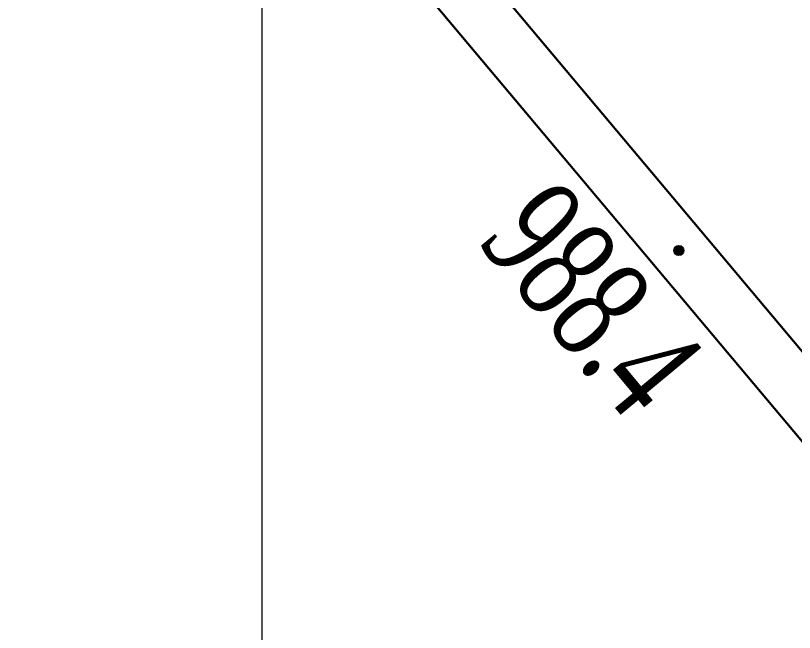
# Model space of a CAD drawing. Header units: millimetres. Extents: x 37412591 to 74834139, y 4258245 to 8527567.
# Drawn here: x 37414478.7 to 37414545.9, y 4260409.3 to 4260462.6 of the extents above; entities that cross this region are included whole.
import ezdxf

# ---------------------------------------------------------------- set-up
doc = ezdxf.new("R2010")
doc.units = ezdxf.units.MM
doc.layers.add('0测量点名称', color=7, linetype='Continuous')
doc.layers.add('ZDH', color=1, linetype='Continuous')
doc.styles.get("Standard").update_dxf_attribs({"font": 'simfang.ttf', "width": 0.6667})
doc.linetypes.add('447', pattern='A,8,-1,[148,AAA.SHX,S=1,R=0,X=0,Y=0],-1', length=10)

msp = doc.modelspace()

# ---------------------------------------------------------------- hatches: boundary and pattern name
at = {"linetype": '447', "ltscale": 0.5}
h = msp.add_hatch(color=0, dxfattribs=at)
h.dxf.hatch_style = 1
h.paths.add_polyline_path([(37414536.328, 4260442.294, 1), (37414535.532, 4260442.294, 1)])

# ---------------------------------------------------------------- linework, layer by layer
at = {"linetype": 'ByBlock', "lineweight": 20}
msp.add_line((37414499.996, 4258300.881, 4910.121), (37414499.996, 4263462.936, 4910.121), dxfattribs=at)
at = {"color": 0, "lineweight": 30, "ltscale": 5}
for p, q in [((37413954.363, 4261131.146), (37415014.899, 4259868.006)), ((37414492.897, 4260497.507), (37414597.951, 4260372.383))]:
    msp.add_line(p, q, dxfattribs=at)
at = {"color": 0, "linetype": '447', "ltscale": 0.5}
msp.add_circle((37414535.93, 4260442.294), 0.398, dxfattribs=at)
at = {"color": 30, "linetype": 'ByBlock', "lineweight": -3, "ltscale": 0.005}
msp.add_point((37414535.93, 4260442.294), dxfattribs=at)
msp.add_point((37414535.93, 4260442.294), dxfattribs=at)
at = {"color": 2, "linetype": 'ByBlock', "lineweight": -3, "ltscale": 0.005}
msp.add_point((37414535.93, 4260442.294), dxfattribs=at)
at = {"color": 0, "ltscale": 5}
for p in [(37414535.93, 4260442.294), (37414535.93, 4260442.294, -3)]:
    msp.add_point(p, dxfattribs=at)
at = {"color": 1}
msp.add_point((37414535.93, 4260442.294), dxfattribs=at)
at = {"layer": 'ZDH', "color": 0, "lineweight": -3}
msp.add_point((37414535.797, 4260442.594, 8.994), dxfattribs=at)

# ---------------------------------------------------------------- texts
at = {"layer": '0测量点名称', "color": 0, "lineweight": 30, "ltscale": 5, "insert": (37414518.318, 4260442.944, 0.009), "char_height": 9, "width": 23.08503, "attachment_point": 7, "rotation": 309.76049}
msp.add_mtext('{\\fTimes New Roman|b0|i0|c0|p18;\\P988.4}', dxfattribs=at)

doc.saveas('drawing.dxf')
